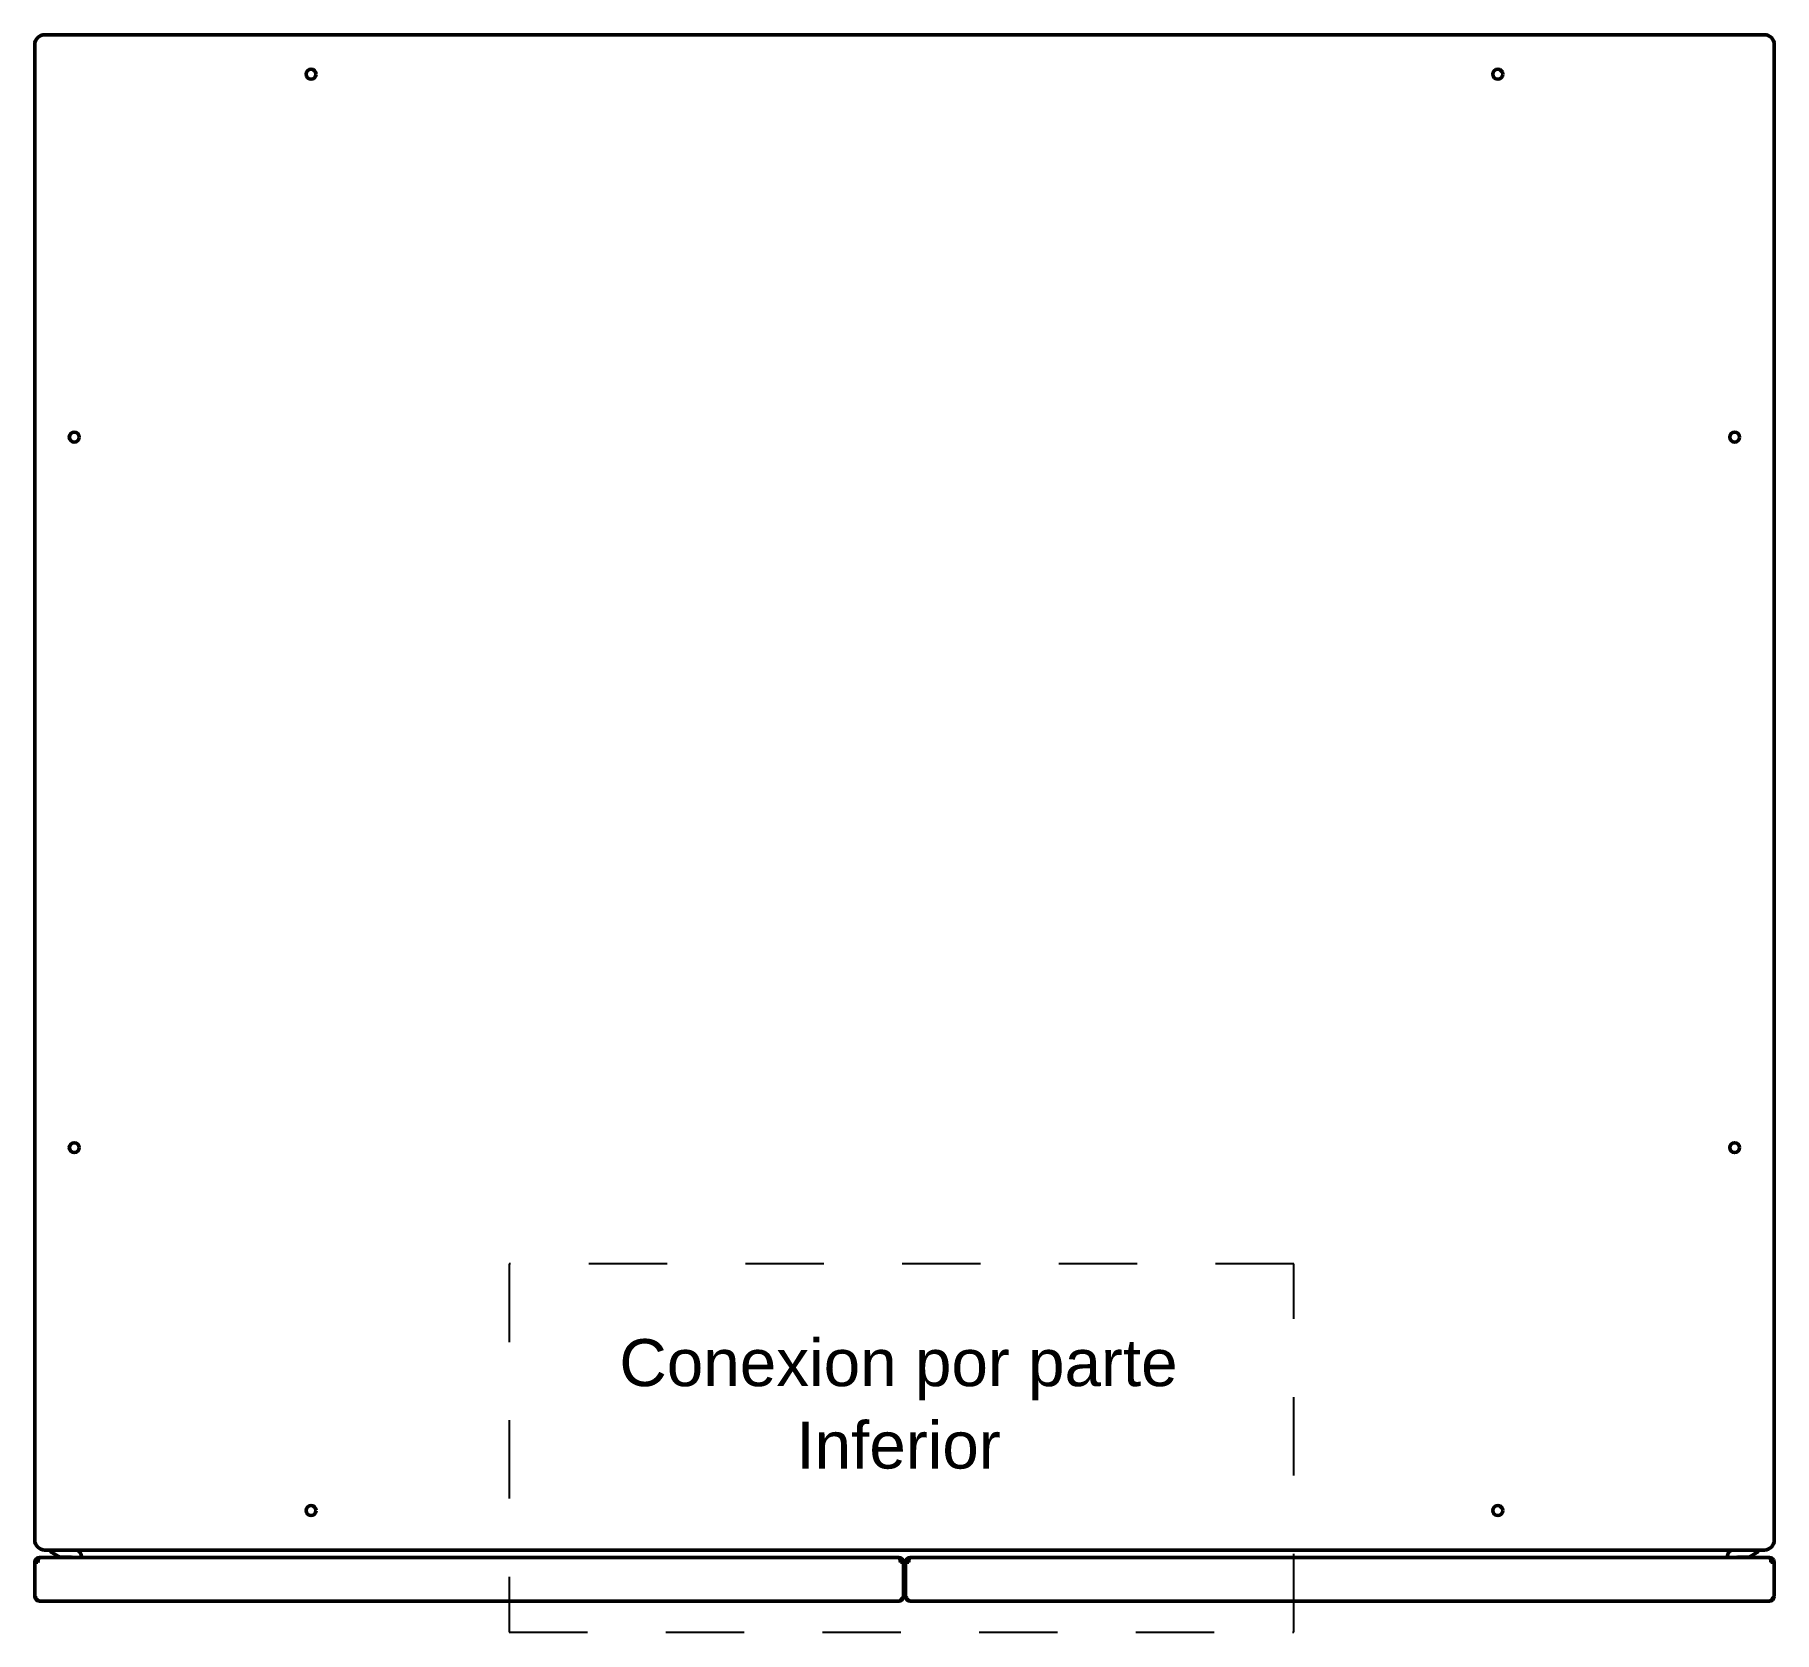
# Model space of a CAD drawing. Header units: millimetres. Extents: x 0 to 111, y -2 to 100.
import ezdxf
from ezdxf.enums import TextEntityAlignment as Align

# ---------------------------------------------------------------- set-up
doc = ezdxf.new("R2010")
doc.units = ezdxf.units.MM
doc.linetypes.add('DASHED', pattern=[1, 0.5, -0.5])
doc.layers.add('DIMENSIONES', color=130, linetype='Continuous', lineweight=5)
doc.layers.add('Visible (ANSI)', color=7, linetype='Continuous', lineweight=50)
doc.styles.get("Standard").update_dxf_attribs({"font": 'arial.ttf'})

msp = doc.modelspace()

# ---------------------------------------------------------------- linework, layer by layer
at = {"color": 2, "linetype": 'DASHED', "ltscale": 10}
msp.add_lwpolyline([(30.29, -1.99), (80.38, -1.99), (80.38, 21.54), (30.29, 21.54)], close=True, dxfattribs=at)
at = {"layer": 'Visible (ANSI)'}
for p, q in [((0.63, 100), (110.42, 100)), ((0, 3.89), (0, 99.37)), ((111.05, 99.37), (111.05, 3.89)), ((0.2, 2.48), (0, 2.48)), ((0, 0.3), (0, 2.48)), ((0.04, 2.63), (0.17, 2.55)), ((0.36, 2.78), (0.3, 2.78)), ((0.3, 2.76), (0.3, 2.78)), ((0.36, 2.78), (55.11, 2.78)), ((110.42, 3.26), (0.63, 3.26)), ((0.99, 3.16), (0.99, 3.26)), ((0.99, 3.16), (1.6, 2.81)), ((1.6, 2.81), (2.28, 2.81)), ((2.98, 2.78), (2.98, 2.86)), ((55.16, 2.78), (55.11, 2.78)), ((55.16, 2.76), (55.16, 2.78)), ((55.46, 2.48), (55.26, 2.48)), ((55.29, 2.55), (55.42, 2.63)), ((55.46, 2.48), (55.46, 0.3)), ((55.79, 2.48), (55.58, 2.48)), ((55.58, 0.3), (55.58, 2.48)), ((55.63, 2.63), (55.75, 2.55)), ((55.94, 2.78), (55.88, 2.78)), ((55.88, 2.76), (55.88, 2.78)), ((55.94, 2.78), (110.69, 2.78)), ((108.07, 2.78), (108.07, 2.86)), ((109.45, 2.81), (108.76, 2.81)), ((110.05, 3.16), (109.45, 2.81)), ((110.05, 3.26), (110.05, 3.16)), ((110.74, 2.78), (110.69, 2.78)), ((110.74, 2.76), (110.74, 2.78)), ((111.04, 2.48), (110.84, 2.48)), ((110.87, 2.55), (111, 2.63)), ((111.04, 2.48), (111.04, 0.3)), ((55.16, 0), (0.3, 0)), ((110.74, 0), (55.88, 0))]:
    msp.add_line(p, q, dxfattribs=at)
for centre in [(17.64, 97.48), (93.4, 97.48), (2.52, 74.31), (108.52, 74.31), (2.52, 28.95), (108.52, 28.95), (17.64, 5.78), (93.4, 5.78)]:
    msp.add_circle(centre, 0.315, dxfattribs=at)
for centre, radius, start, end in [((0.63, 99.37), 0.63, 90, 180), ((110.42, 99.37), 0.63, 0, 90), ((0.63, 3.89), 0.63, 180, 270), ((110.42, 3.89), 0.63, 270, 0), ((0.3, 2.48), 0.302, 148.6003, 180), ((0.3, 2.48), 0.151, 148.6003, 180), ((0.3, 2.48), 0.151, 123.7795, 148.6003), ((2.28, 2.56), 0.248, 59.7687, 90), ((2.58, 2.86), 0.397, 0, 90), ((55.16, 2.48), 0.151, 31.3997, 56.2205), ((55.16, 2.48), 0.151, 0, 31.3997), ((55.16, 2.48), 0.302, 0, 31.3997), ((55.88, 2.48), 0.302, 148.6003, 180), ((55.88, 2.48), 0.151, 148.6003, 180), ((55.88, 2.48), 0.151, 123.7795, 148.6003), ((108.46, 2.86), 0.397, 90, 180), ((108.76, 2.56), 0.248, 90, 120.2313), ((110.74, 2.48), 0.151, 31.3997, 56.2205), ((110.74, 2.48), 0.151, 0, 31.3997), ((110.74, 2.48), 0.302, 0, 31.3997)]:
    msp.add_arc(centre, radius, start, end, dxfattribs=at)
for points in [[(0.3, 2.78), (0.2, 2.78), (0.1, 2.72), (0.04, 2.63)], [(55.42, 2.63), (55.37, 2.72), (55.26, 2.78), (55.16, 2.78)], [(55.88, 2.78), (55.78, 2.78), (55.68, 2.72), (55.63, 2.63)], [(111, 2.63), (110.95, 2.72), (110.85, 2.78), (110.74, 2.78)]]:
    msp.add_open_spline(points, degree=3, dxfattribs=at)
for points, knots in [([(0.2, 2.48), (0.2, 2.58), (0.23, 2.68), (0.28, 2.73), (0.3, 2.76), (0.33, 2.78), (0.36, 2.78)], [-3.141593, -3.141593, -3.141593, -3.141593, -2.134276, -2.134276, -2.134276, -1.570796, -1.570796, -1.570796, -1.570796]), ([(55.11, 2.78), (55.16, 2.78), (55.21, 2.72), (55.24, 2.64), (55.25, 2.59), (55.26, 2.53), (55.26, 2.48)], [1.570796, 1.570796, 1.570796, 1.570796, 2.578113, 2.578113, 2.578113, 3.141593, 3.141593, 3.141593, 3.141593]), ([(55.79, 2.48), (55.79, 2.58), (55.81, 2.68), (55.86, 2.73), (55.88, 2.76), (55.91, 2.78), (55.94, 2.78)], [-3.141593, -3.141593, -3.141593, -3.141593, -2.134276, -2.134276, -2.134276, -1.570796, -1.570796, -1.570796, -1.570796]), ([(110.69, 2.78), (110.74, 2.78), (110.79, 2.72), (110.82, 2.64), (110.83, 2.59), (110.84, 2.53), (110.84, 2.48)], [1.570796, 1.570796, 1.570796, 1.570796, 2.578113, 2.578113, 2.578113, 3.141593, 3.141593, 3.141593, 3.141593]), ([(0, 0.3), (0, 0.2), (0.06, 0.1), (0.14, 0.04), (0.19, 0.02), (0.25, 0), (0.3, 0)], [0, 0, 0, 0, 1.022257, 1.022257, 1.022257, 1.570796, 1.570796, 1.570796, 1.570796]), ([(0.3, 0), (0.24, 0), (0.17, 0.06), (0.11, 0.14), (0.07, 0.19), (0.04, 0.25), (0, 0.3)], [0, 0, 0, 0, 1.022257, 1.022257, 1.022257, 1.570796, 1.570796, 1.570796, 1.570796]), ([(55.16, 0), (55.26, 0), (55.37, 0.06), (55.42, 0.14), (55.45, 0.19), (55.46, 0.25), (55.46, 0.3)], [0, 0, 0, 0, 1.022257, 1.022257, 1.022257, 1.570796, 1.570796, 1.570796, 1.570796]), ([(55.46, 0.3), (55.4, 0.2), (55.33, 0.1), (55.27, 0.04), (55.23, 0.02), (55.2, 0), (55.16, 0)], [0, 0, 0, 0, 1.022257, 1.022257, 1.022257, 1.570796, 1.570796, 1.570796, 1.570796]), ([(55.88, 0), (55.82, 0), (55.75, 0.06), (55.69, 0.14), (55.65, 0.19), (55.62, 0.25), (55.58, 0.3)], [0, 0, 0, 0, 1.022257, 1.022257, 1.022257, 1.570796, 1.570796, 1.570796, 1.570796]), ([(55.58, 0.3), (55.58, 0.2), (55.64, 0.1), (55.73, 0.04), (55.77, 0.02), (55.83, 0), (55.88, 0)], [0, 0, 0, 0, 1.022257, 1.022257, 1.022257, 1.570796, 1.570796, 1.570796, 1.570796]), ([(111.04, 0.3), (110.98, 0.2), (110.91, 0.1), (110.85, 0.04), (110.81, 0.02), (110.78, 0), (110.74, 0)], [0, 0, 0, 0, 1.022257, 1.022257, 1.022257, 1.570796, 1.570796, 1.570796, 1.570796]), ([(110.74, 0), (110.85, 0), (110.95, 0.06), (111, 0.14), (111.03, 0.19), (111.04, 0.25), (111.04, 0.3)], [0, 0, 0, 0, 1.022257, 1.022257, 1.022257, 1.570796, 1.570796, 1.570796, 1.570796])]:
    msp.add_open_spline(points, degree=3, knots=knots, dxfattribs=at)

# ---------------------------------------------------------------- texts
at = {"layer": 'DIMENSIONES', "color": 7, "linetype": 'Continuous', "lineweight": 18}
for s, p in [('Conexion por parte', (55.14, 14.85)), ('Inferior', (55.14, 10.02))]:
    msp.add_text(s, height=3, dxfattribs=at).set_placement(p, align=Align.MIDDLE)

doc.saveas('drawing.dxf')
